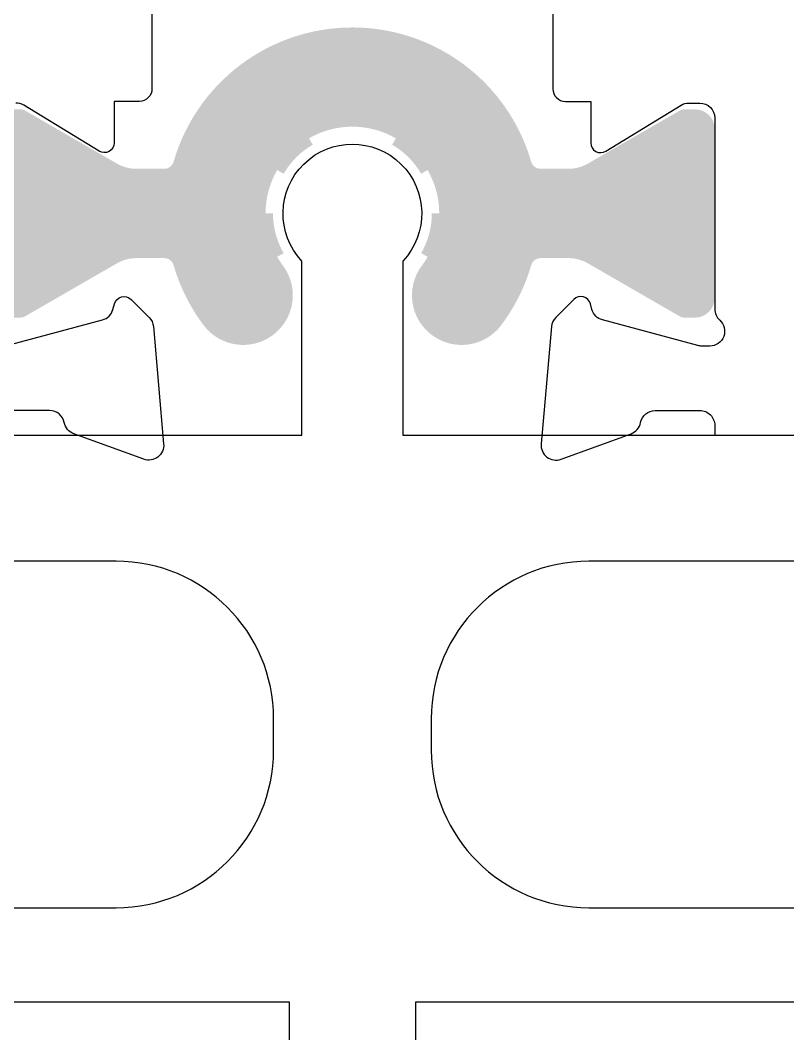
# Model space of a CAD drawing. Extents: x 0 to 79.8, y 0 to 38.2.
# Drawn here: x 58.412 to 59.021, y 29.139 to 29.943 of the extents above; entities that cross this region are included whole.
import ezdxf

# ---------------------------------------------------------------- set-up
doc = ezdxf.new("R2010")
doc.units = 0
doc.header["$MEASUREMENT"] = 0
doc.layers.get('0').update_dxf_attribs({"linetype": 'CONTINUOUS'})
for name, color, linetype in [('FRAME', 1, 'CONTINUOUS'), ('I-STRUT', 7, 'CONTINUOUS'), ('TEXT', 7, 'CONTINUOUS')]:
    doc.layers.add(name, color=color, linetype=linetype)

# ---------------------------------------------------------------- blocks, each defined once
blk = doc.blocks.new('3749-SILL')
at = {"layer": 'I-STRUT'}
h = blk.add_hatch(color=256, dxfattribs=at)
h.dxf.hatch_style = 1
edge = h.paths.add_edge_path()
edge.add_arc((0.9540000000000077, -0.5239998801021031), 0.06889742808219167, 59.999999999995, 119.9999999999948, ccw=False)
edge.add_line((0.9884487140411125, -0.4643329571275103), (0.985495967123299, -0.4694472648110448))
edge.add_arc((0.9540000000000077, -0.523999880102096), 0.06299193424657525, 30.000000000000625, 59.99999999999619, ccw=False)
edge.add_line((1.008552615291066, -0.4925039129788047), (1.013666922974593, -0.4895511660610055))
edge.add_arc((0.9540000000000077, -0.5239998801021031), 0.06889742808219167, 5.9117155615240335e-12, 30.000000000002785, ccw=False)
edge.add_line((1.022897428082203, -0.523999880102096), (1.01699193424659, -0.523999880102096))
edge.add_arc((0.9540000000000077, -0.523999880102096), 0.06299193424657525, -30.000000000000625, 0, ccw=False)
edge.add_line((1.008552615291066, -0.5554958472253873), (1.013666922974593, -0.5584485941432007))
edge.add_arc((0.9540000000000077, -0.5239998801021031), 0.06889742808219167, 323.1301023541607, 329.99999999999716, ccw=False)
edge.add_arc((1.040613909589055, -0.588960312293878), 0.03936995890410953, 143.1301023541601, 323.1301023541457)
edge.add_arc((0.9540000000000077, -0.5239998801021031), 0.1476373458904107, 323.1301023541566, 343.8304322988947)
edge.add_arc((1.103359578905156, -0.5673068348966197), 0.007873991780821906, 90, 163.8304322988909, ccw=False)
edge.add_line((1.103359578905156, -0.5594328431158004), (1.125148285231191, -0.5594328431158004))
edge.add_arc((1.125148285231191, -0.5909288102390864), 0.03149596712328762, 60.00000000001222, 90, ccw=False)
edge.add_line((1.140896268792829, -0.5636525025935555), (1.213589360971767, -0.6056218789312968))
edge.add_arc((1.21752635686218, -0.5988028020199128), 0.007873991780821906, 239.9999999999947, 270)
edge.add_line((1.21752635686218, -0.606676793800732), (1.225652716438361, -0.606676793800732))
edge.add_arc((1.225652716438361, -0.5909288102390864), 0.01574798356164381, 270, 360)
edge.add_line((1.241400700000014, -0.5909288102390864), (1.241400700000014, -0.4570709499651144))
edge.add_arc((1.225652716438361, -0.4570709499651144), 0.01574798356164381, 0, 90)
edge.add_line((1.225652716438361, -0.4413229664034688), (1.217526356862166, -0.4413229664034759))
edge.add_arc((1.217526356862166, -0.4491969581842881), 0.007873991780821906, 90, 119.9999999999416)
edge.add_line((1.213589360971767, -0.4423778812729111), (1.140896268792829, -0.4843472576106365))
edge.add_arc((1.125148285231191, -0.4570709499651144), 0.03149596712328762, 270, 299.9999999999958, ccw=False)
edge.add_line((1.125148285231191, -0.4885669170883986), (1.103359578905156, -0.4885669170883986))
edge.add_arc((1.103359578905156, -0.4806929253075793), 0.007873991780821906, 196.1695677010595, 270, ccw=False)
edge.add_arc((0.9540000000000077, -0.5239998801021031), 0.1476373458904107, 16.16956770111066, 90)
edge.add_arc((0.9540000000000077, -0.5239998801021031), 0.1476373458904107, 90, 163.8304322988893)
edge.add_arc((0.8046404210948594, -0.4806929253075793), 0.007873991780821906, 270, 343.8304322989405, ccw=False)
edge.add_line((0.8046404210948594, -0.4885669170883986), (0.7828517147688245, -0.4885669170883986))
edge.add_arc((0.7828517147688245, -0.4570709499651144), 0.03149596712328762, 239.9999999999818, 270, ccw=False)
edge.add_line((0.7671037312071718, -0.4843472576106365), (0.6944106390282485, -0.4423778812729111))
edge.add_arc((0.6904736431378353, -0.4491969581842881), 0.007873991780821906, 59.99999999996886, 90)
edge.add_line((0.6904736431378353, -0.4413229664034688), (0.6823472835616542, -0.4413229664034759))
edge.add_arc((0.6823472835616542, -0.4570709499651144), 0.01574798356164381, 90, 180)
edge.add_line((0.6665993000000014, -0.4570709499651144), (0.6665993000000014, -0.5909288102390864))
edge.add_arc((0.6823472835616542, -0.5909288102390864), 0.01574798356164381, 180, 270)
edge.add_line((0.6823472835616542, -0.606676793800732), (0.6904736431378353, -0.606676793800732))
edge.add_arc((0.6904736431378353, -0.5988028020199128), 0.007873991780821906, 270, 300.0000000000052)
edge.add_line((0.6944106390282485, -0.6056218789312968), (0.767103731207186, -0.5636525025935555))
edge.add_arc((0.7828517147688245, -0.5909288102390864), 0.03149596712328762, 90, 119.9999999999878, ccw=False)
edge.add_line((0.7828517147688245, -0.5594328431158004), (0.8046404210948594, -0.5594328431158004))
edge.add_arc((0.8046404210948594, -0.5673068348966197), 0.007873991780821906, 16.1695677011092, 90, ccw=False)
edge.add_arc((0.9540000000000077, -0.5239998801021031), 0.1476373458904107, 196.1695677011054, 216.8698976458435)
edge.add_arc((0.8673860904109603, -0.588960312293878), 0.03936995890410953, 216.8698976458544, 396.8698976458398)
edge.add_arc((0.9540000000000077, -0.5239998801021031), 0.06889742808219167, 209.9999999999977, 216.8698976458392, ccw=False)
edge.add_line((0.8943330770254221, -0.5584485941431936), (0.8994473847089637, -0.5554958472253873))
edge.add_arc((0.9540000000000077, -0.523999880102096), 0.06299193424657525, 180, 210.000000000007, ccw=False)
edge.add_line((0.8910080657534394, -0.523999880102096), (0.8851025719178125, -0.523999880102096))
edge.add_arc((0.9540000000000077, -0.5239998801021031), 0.06889742808219167, 149.9999999999972, 179.9999999999941, ccw=False)
edge.add_line((0.8943330770254221, -0.4895511660610055), (0.8994473847089637, -0.4925039129788047))
edge.add_arc((0.9540000000000077, -0.523999880102096), 0.06299193424657525, 119.99999999999261, 149.999999999993, ccw=False)
edge.add_line((0.9225040328767307, -0.4694472648110448), (0.9195512859589172, -0.4643329571275103))
for points in [[(0.610000000000003, 0.009999999999990905, -0.4142135623731044), (0.735000000000003, -0.1150000000000126), (0.7349999999999994, -0.2199999999999989, -0.4142135623736153), (0.7249999999999943, -0.2299999999999969), (0.7050000000000125, -0.2299999999999969, 0.4142135623737195), (0.6949999999999932, -0.2400000000000091), (0.6950000000000216, -0.3549999999999969, 0.414213562372991), (0.7050000000000125, -0.365000000000002), (0.7950155772184502, -0.3650000000000091), (0.7950155772184644, -0.4250000000000043, -0.4142135623736153), (0.7850155772184593, -0.4350000000000023), (0.7649845850430097, -0.4350000000000023), (0.7649845850429955, -0.4678652431251606, -0.5855240683197985), (0.7530129458922943, -0.4745834136928337), (0.6932613134322736, -0.4381108614683598, 0.1378721067474893), (0.6871101301893816, -0.4363818418366989)], [(0.6799065947919587, -0.6288153856468188), (0.7557098215109761, -0.6085039722637777, 0.2679491924307935), (0.7640581189656785, -0.6001556748090753), (0.7652527777641325, -0.5956971474755353, -0.5773502691896111), (0.778420967001594, -0.5921687418035848), (0.7927361969683915, -0.6064839717703894, -0.1763269807084598), (0.7961492485542294, -0.6138032845162744), (0.8042939102109443, -0.7068971932408363, -0.5486187866267667), (0.7884945771375129, -0.7190204479001654), (0.7329722902087639, -0.6988119881197026, -0.2637246696229036), (0.7254171660954682, -0.6899510977373229, 0.3595082375522588), (0.7138240579492532, -0.6803782018222595), (0.6784052314997382, -0.6803782018222524, 0.4142135623732713)], [(1.112984422781565, -0.3650000000000091), (1.112984422781551, -0.4250000000000043, 0.4142135623736153), (1.122984422781556, -0.4350000000000023), (1.143015414957006, -0.4350000000000023), (1.14301541495702, -0.4678652431251606, 0.5855240683197985), (1.154987054107721, -0.4745834136928337), (1.214738686567742, -0.4381108614683598, -0.1378721067474893), (1.220889869810634, -0.4363818418366989), (1.229594768500277, -0.436381841836706, -0.414213562373095), (1.241401043983444, -0.448188117319873), (1.241401043983444, -0.599811642884335, 0.213421765283858), (1.245336469144505, -0.6086115210648249, -0.6885002580693733), (1.237465618822384, -0.6292176747285172), (1.23114909415483, -0.6292176747285101, -0.06554346281524685), (1.228093405208057, -0.6288153856468188), (1.152290178489039, -0.6085039722637777, -0.2679491924307935), (1.143941881034337, -0.6001556748090753), (1.142747222235883, -0.5956971474755353, 0.5773502691896111), (1.129579032998421, -0.5921687418035848), (1.115263803031624, -0.6064839717703894, 0.1763269807084598), (1.111850751445786, -0.6138032845162744), (1.103706089789071, -0.7068971932408363, 0.5486187866267667), (1.119505422862503, -0.7190204479001654), (1.175027709791252, -0.6988119881197026, 0.2637246696229036), (1.182582833904547, -0.6899510977373229, -0.3595082375522588), (1.194175942050762, -0.6803782018222595), (1.229594768500277, -0.6803782018222524, -0.4142135623732713), (1.241401043983444, -0.6921844773054335), (1.241401043983444, -0.7000004872134671), (1.89800000000001, -0.70000048721346, 0.4142135623733031)]]:
    blk.add_lwpolyline(points, format="xyb")

msp = doc.modelspace()

# ---------------------------------------------------------------- linework, layer by layer
at = {"layer": 'TEXT'}
for points in [[(58.25189818853232, 29.61377089020282), (58.63589818853232, 29.61377089020279), (58.63589818853233, 29.75202220523408, -2.318729304408622), (58.71589818853233, 29.75202220523408), (58.71589818853231, 29.61377089020279), (59.09989818853234, 29.61377089020282), (59.09989818853234, 29.51377077029908), (58.86339818853232, 29.51377077029908, 0.414213562373095), (58.73839818853232, 29.38877077029908), (58.73839818853232, 29.36377089020282, 0.414213562373095), (58.86339818853232, 29.23877089020282), (59.55489798541671, 29.23877089020282), (59.55489798541671, 29.53877089020281), (59.35989798541672, 29.53877089020281), (59.35989798541672, 29.61377089020282), (59.62989798541673, 29.61377089020285), (59.62989798541673, 29.16377089020281), (59.50489798541673, 29.16377089020281), (59.50489798541673, 28.57377089020286)], [(57.79689839164795, 29.23877089020282), (58.48839818853233, 29.23877089020282, 0.414213562373095), (58.61339818853233, 29.36377089020282), (58.61339818853233, 29.38877077029908, 0.414213562373095), (58.48839818853233, 29.51377077029908), (58.25189818853232, 29.51377077029908)], [(59.42989798541672, 28.57377089020286), (59.42989798541672, 29.16377089020281), (58.72589818853233, 29.16377089020281), (58.72589818853233, 28.88053834571658, -0.4667214654402619)]]:
    msp.add_lwpolyline(points, format="xyb", dxfattribs=at)
msp.add_lwpolyline([(58.62589818853233, 28.88053834571669), (58.62589818853233, 29.16377089020281), (57.92189839164794, 29.16377089020281), (57.92189839164794, 28.57377089020286)], dxfattribs=at)

# ---------------------------------------------------------------- block references
at = {"layer": 'FRAME'}
msp.add_blockref('3749-SILL', (57.72189818853232, 30.31377125751251), dxfattribs=at)

doc.saveas('drawing.dxf')
